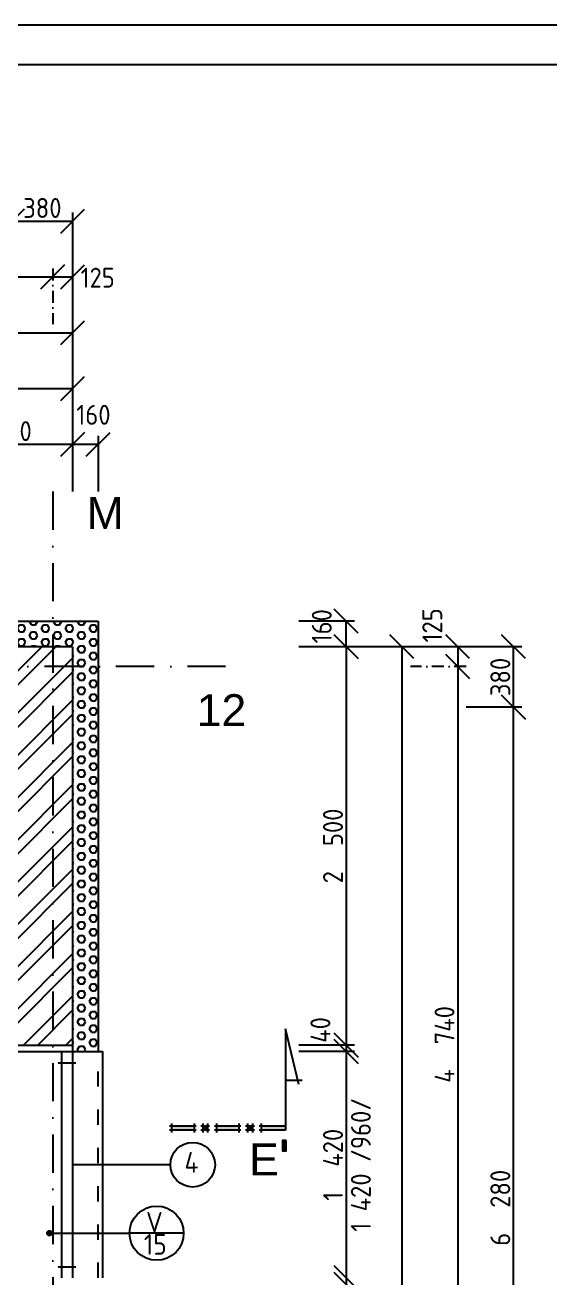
# Model space of a CAD drawing. Extents: x 4511820 to 5180432, y -1526536 to -944957.
# Drawn here: x 5155984 to 5159278, y -1114124 to -1106265 of the extents above; entities that cross this region are included whole.
import ezdxf

# ---------------------------------------------------------------- set-up
doc = ezdxf.new("R2010")
doc.units = 0
doc.header["$MEASUREMENT"] = 0
doc.linetypes.add('ACAD_ISO03W100', pattern=[30, 12, -18])
doc.linetypes.add('BODKOCIARKOVANA_3', pattern=[5.6, 3, -1.3, 0, -1.3])
doc.layers.get('0').update_dxf_attribs({"linetype": 'CONTINUOUS'})
doc.layers.get('Defpoints').update_dxf_attribs({"color": 61, "linetype": 'CONTINUOUS'})
for name, color, linetype in [('KÓTY', 4, 'CONTINUOUS'), ('MÚRY', 1, 'CONTINUOUS'), ('OKNÁ', 143, 'CONTINUOUS'), ('osi', 253, 'CONTINUOUS'), ('TENKÁ', 7, 'CONTINUOUS'), ('ŠRAFY', 82, 'CONTINUOUS')]:
    doc.layers.add(name, color=color, linetype=linetype)
doc.styles.add('styl1', font='arial.ttf')
doc.styles.add('STYLE1', font='isocp.shx')
doc.dimstyles.new('STANDARD-50', dxfattribs={"dimtxt": 125, "dimasz": 150, "dimexe": 10, "dimexo": 200, "dimgap": 20, "dimtad": 1, "dimdsep": 46, "dimlunit": 6, "dimtxsty": 'STYLE1', "dimblk1": 'OBLIQUE', "dimblk2": 'OBLIQUE', "dimsah": 1, "dimcen": 2.5, "dimse1": 1, "dimse2": 1, "dimadec": 0, "dimazin": 0, "dimtfac": 1, "dimtmove": 1, "dimatfit": 3, "dimldrblk": 'OBLIQUE', "dimfxl": 1, "dimtolj": 1, "dimtzin": 0, "dimarcsym": 0})

# ---------------------------------------------------------------- blocks, each defined once
blk = doc.blocks.new('_OBLIQUE')
at = {"color": 0, "linetype": 'ByBlock'}
blk.add_line((-0.5, -0.5), (0.5, 0.5), dxfattribs=at)
blk = doc.blocks.new('*D12458')
at = {"layer": 'Defpoints', "color": 0}
for p in [(5156282.5, -1108194.5), (5095887.5, -1110164.2), (5156282.5, -1110164.2)]:
    blk.add_point(p, dxfattribs=at)
at = {"layer": 'KÓTY', "color": 0, "lineweight": -2}
blk.add_line((5095887.5, -1108194.5), (5156282.5, -1108194.5), dxfattribs=at)
at = {"layer": 'KÓTY', "color": 0, "linetype": 'ByBlock', "lineweight": -2, "xscale": 150, "yscale": 150, "zscale": 150, "rotation": 180}
blk.add_blockref('_OBLIQUE', (5095887.5, -1108194.5), dxfattribs=at)
at = {"layer": 'KÓTY', "color": 0, "linetype": 'ByBlock', "lineweight": -2, "xscale": 150, "yscale": 150, "zscale": 150}
blk.add_blockref('_OBLIQUE', (5156282.5, -1108194.5), dxfattribs=at)
at = {"layer": 'KÓTY', "color": 0, "insert": (5126085, -1108112), "char_height": 125, "attachment_point": 5, "style": 'STYLE1'}
blk.add_mtext('\\A1;60ﾠ395', dxfattribs=at)
blk = doc.blocks.new('*D12470')
at = {"layer": 'Defpoints', "color": 0}
for p in [(5156157.5, -1107844.5), (5151417.5, -1110289.2), (5156157.5, -1110289.2)]:
    blk.add_point(p, dxfattribs=at)
at = {"layer": 'KÓTY', "color": 0, "lineweight": -2}
blk.add_line((5151417.5, -1107844.5), (5156157.5, -1107844.5), dxfattribs=at)
at = {"layer": 'KÓTY', "color": 0, "linetype": 'ByBlock', "lineweight": -2, "xscale": 150, "yscale": 150, "zscale": 150, "rotation": 180}
blk.add_blockref('_OBLIQUE', (5151417.5, -1107844.5), dxfattribs=at)
at = {"layer": 'KÓTY', "color": 0, "linetype": 'ByBlock', "lineweight": -2, "xscale": 150, "yscale": 150, "zscale": 150}
blk.add_blockref('_OBLIQUE', (5156157.5, -1107844.5), dxfattribs=at)
at = {"layer": 'KÓTY', "color": 0, "insert": (5153787.5, -1107762), "char_height": 125, "attachment_point": 5, "style": 'STYLE1'}
blk.add_mtext('\\A1;4ﾠ740', dxfattribs=at)
blk = doc.blocks.new('*D12471')
at = {"layer": 'Defpoints', "color": 0}
for p in [(5156282.5, -1107844.5), (5156157.5, -1110289.2), (5156282.5, -1110289.2)]:
    blk.add_point(p, dxfattribs=at)
at = {"layer": 'KÓTY', "color": 0, "lineweight": -2}
blk.add_line((5156157.5, -1107844.5), (5156282.5, -1107844.5), dxfattribs=at)
at = {"layer": 'KÓTY', "color": 0, "linetype": 'ByBlock', "lineweight": -2, "xscale": 150, "yscale": 150, "zscale": 150, "rotation": 180}
blk.add_blockref('_OBLIQUE', (5156157.5, -1107844.5), dxfattribs=at)
at = {"layer": 'KÓTY', "color": 0, "linetype": 'ByBlock', "lineweight": -2, "xscale": 150, "yscale": 150, "zscale": 150}
blk.add_blockref('_OBLIQUE', (5156282.5, -1107844.5), dxfattribs=at)
at = {"layer": 'KÓTY', "color": 0, "insert": (5156440, -1107849.5), "char_height": 125, "attachment_point": 5, "style": 'STYLE1'}
blk.add_mtext('\\A1;125', dxfattribs=at)
blk = doc.blocks.new('*D12505')
at = {"layer": 'Defpoints', "color": 0}
for p in [(5156282.5, -1108894.5), (5155532.5, -1110164.2), (5156282.5, -1110164.2)]:
    blk.add_point(p, dxfattribs=at)
at = {"layer": 'KÓTY', "color": 0, "lineweight": -2}
blk.add_line((5155532.5, -1108894.5), (5156282.5, -1108894.5), dxfattribs=at)
at = {"layer": 'KÓTY', "color": 0, "linetype": 'ByBlock', "lineweight": -2, "xscale": 150, "yscale": 150, "zscale": 150, "rotation": 180}
blk.add_blockref('_OBLIQUE', (5155532.5, -1108894.5), dxfattribs=at)
at = {"layer": 'KÓTY', "color": 0, "linetype": 'ByBlock', "lineweight": -2, "xscale": 150, "yscale": 150, "zscale": 150}
blk.add_blockref('_OBLIQUE', (5156282.5, -1108894.5), dxfattribs=at)
at = {"layer": 'KÓTY', "color": 0, "insert": (5155907.5, -1108812), "char_height": 125, "attachment_point": 5, "style": 'STYLE1'}
blk.add_mtext('\\A1;750', dxfattribs=at)
blk = doc.blocks.new('*D12506')
at = {"layer": 'Defpoints', "color": 0}
for p in [(5156442.5, -1108894.5), (5156282.5, -1110164.2), (5156442.5, -1110164.2)]:
    blk.add_point(p, dxfattribs=at)
at = {"layer": 'KÓTY', "color": 0, "lineweight": -2}
blk.add_line((5156282.5, -1108894.5), (5156442.5, -1108894.5), dxfattribs=at)
at = {"layer": 'KÓTY', "color": 0, "linetype": 'ByBlock', "lineweight": -2, "xscale": 150, "yscale": 150, "zscale": 150, "rotation": 180}
blk.add_blockref('_OBLIQUE', (5156282.5, -1108894.5), dxfattribs=at)
at = {"layer": 'KÓTY', "color": 0, "linetype": 'ByBlock', "lineweight": -2, "xscale": 150, "yscale": 150, "zscale": 150}
blk.add_blockref('_OBLIQUE', (5156442.5, -1108894.5), dxfattribs=at)
at = {"layer": 'KÓTY', "color": 0, "insert": (5156413.3, -1108709.5), "char_height": 125, "attachment_point": 5, "style": 'STYLE1'}
blk.add_mtext('\\A1;160', dxfattribs=at)
blk = doc.blocks.new('*D12507')
at = {"layer": 'Defpoints', "color": 0}
for p in [(5156282.5, -1108544.5), (5122812.5, -1110004.2), (5156282.5, -1110164.2)]:
    blk.add_point(p, dxfattribs=at)
at = {"layer": 'KÓTY', "color": 0, "lineweight": -2}
blk.add_line((5122812.5, -1108544.5), (5156282.5, -1108544.5), dxfattribs=at)
at = {"layer": 'KÓTY', "color": 0, "linetype": 'ByBlock', "lineweight": -2, "xscale": 150, "yscale": 150, "zscale": 150, "rotation": 180}
blk.add_blockref('_OBLIQUE', (5122812.5, -1108544.5), dxfattribs=at)
at = {"layer": 'KÓTY', "color": 0, "linetype": 'ByBlock', "lineweight": -2, "xscale": 150, "yscale": 150, "zscale": 150}
blk.add_blockref('_OBLIQUE', (5156282.5, -1108544.5), dxfattribs=at)
at = {"layer": 'KÓTY', "color": 0, "insert": (5139547.5, -1108462), "char_height": 125, "attachment_point": 5, "style": 'STYLE1'}
blk.add_mtext('\\A1;33ﾠ470', dxfattribs=at)
blk = doc.blocks.new('*D12547')
at = {"layer": 'Defpoints', "color": 0}
for p in [(5156282.5, -1110164.2), (5156282.5, -1112664.2), (5157999, -1112664.2)]:
    blk.add_point(p, dxfattribs=at)
at = {"layer": 'KÓTY', "color": 0, "lineweight": -2}
blk.add_line((5157999, -1110164.2), (5157999, -1112664.2), dxfattribs=at)
at = {"layer": 'KÓTY', "color": 0, "linetype": 'ByBlock', "lineweight": -2, "xscale": 150, "yscale": 150, "zscale": 150}
for p, rotation in [((5157999, -1110164.2), 90), ((5157999, -1112664.2), 270)]:
    blk.add_blockref('_OBLIQUE', p, dxfattribs=dict(at, rotation=rotation))
at = {"layer": 'KÓTY', "color": 0, "insert": (5157916.5, -1111414.2), "char_height": 125, "attachment_point": 5, "rotation": 90, "style": 'STYLE1'}
blk.add_mtext('\\A1;2ﾠ500', dxfattribs=at)
blk = doc.blocks.new('*D12548')
at = {"layer": 'Defpoints', "color": 0}
for p in [(5156282.5, -1110004.2), (5157999, -1110004.2), (5156282.5, -1110164.2)]:
    blk.add_point(p, dxfattribs=at)
at = {"layer": 'KÓTY', "color": 0, "lineweight": -2}
blk.add_line((5157999, -1110164.2), (5157999, -1110004.2), dxfattribs=at)
at = {"layer": 'KÓTY', "color": 0, "linetype": 'ByBlock', "lineweight": -2, "xscale": 150, "yscale": 150, "zscale": 150}
for p, rotation in [((5157999, -1110004.2), 90), ((5157999, -1110164.2), 270)]:
    blk.add_blockref('_OBLIQUE', p, dxfattribs=dict(at, rotation=rotation))
at = {"layer": 'KÓTY', "color": 0, "insert": (5157846, -1110036), "char_height": 125, "attachment_point": 5, "rotation": 90, "style": 'STYLE1'}
blk.add_mtext('\\A1;160', dxfattribs=at)
blk = doc.blocks.new('*D12549')
at = {"layer": 'Defpoints', "color": 0}
for p in [(5156282.5, -1110164.2), (5156282.5, -1136554.2), (5158349, -1136554.2)]:
    blk.add_point(p, dxfattribs=at)
at = {"layer": 'KÓTY', "color": 0, "lineweight": -2}
blk.add_line((5158349, -1110164.2), (5158349, -1136554.2), dxfattribs=at)
at = {"layer": 'KÓTY', "color": 0, "linetype": 'ByBlock', "lineweight": -2, "xscale": 150, "yscale": 150, "zscale": 150}
for p, rotation in [((5158349, -1110164.2), 90), ((5158349, -1136554.2), 270)]:
    blk.add_blockref('_OBLIQUE', p, dxfattribs=dict(at, rotation=rotation))
at = {"layer": 'KÓTY', "color": 0, "insert": (5158266.5, -1123359.2), "char_height": 125, "attachment_point": 5, "rotation": 90, "style": 'STYLE1'}
blk.add_mtext('\\A1;26ﾠ390', dxfattribs=at)
blk = doc.blocks.new('*D12550')
at = {"layer": 'Defpoints', "color": 0}
for p in [(5156282.5, -1110164.2), (5156282.5, -1110289.2), (5158699, -1110289.2)]:
    blk.add_point(p, dxfattribs=at)
at = {"layer": 'KÓTY', "color": 0, "lineweight": -2}
blk.add_line((5158699, -1110164.2), (5158699, -1110289.2), dxfattribs=at)
at = {"layer": 'KÓTY', "color": 0, "linetype": 'ByBlock', "lineweight": -2, "xscale": 150, "yscale": 150, "zscale": 150}
for p, rotation in [((5158699, -1110164.2), 90), ((5158699, -1110289.2), 270)]:
    blk.add_blockref('_OBLIQUE', p, dxfattribs=dict(at, rotation=rotation))
at = {"layer": 'KÓTY', "color": 0, "insert": (5158539.5, -1110030.5), "char_height": 125, "attachment_point": 5, "rotation": 90, "style": 'STYLE1'}
blk.add_mtext('\\A1;125', dxfattribs=at)
blk = doc.blocks.new('*D12551')
at = {"layer": 'Defpoints', "color": 0}
for p in [(5156157.5, -1110289.2), (5156157.5, -1115029.2), (5158699, -1115029.2)]:
    blk.add_point(p, dxfattribs=at)
at = {"layer": 'KÓTY', "color": 0, "lineweight": -2}
blk.add_line((5158699, -1110289.2), (5158699, -1115029.2), dxfattribs=at)
at = {"layer": 'KÓTY', "color": 0, "linetype": 'ByBlock', "lineweight": -2, "xscale": 150, "yscale": 150, "zscale": 150}
for p, rotation in [((5158699, -1110289.2), 90), ((5158699, -1115029.2), 270)]:
    blk.add_blockref('_OBLIQUE', p, dxfattribs=dict(at, rotation=rotation))
at = {"layer": 'KÓTY', "color": 0, "insert": (5158616.5, -1112659.2), "char_height": 125, "attachment_point": 5, "rotation": 90, "style": 'STYLE1'}
blk.add_mtext('\\A1;4ﾠ740', dxfattribs=at)
blk = doc.blocks.new('*D12558')
at = {"layer": 'Defpoints', "color": 0}
for p in [(5156282.5, -1112664.2), (5156282.5, -1112704.2), (5157999, -1112704.2)]:
    blk.add_point(p, dxfattribs=at)
at = {"layer": 'KÓTY', "color": 0, "lineweight": -2}
blk.add_line((5157999, -1112664.2), (5157999, -1112704.2), dxfattribs=at)
at = {"layer": 'KÓTY', "color": 0, "linetype": 'ByBlock', "lineweight": -2, "xscale": 150, "yscale": 150, "zscale": 150}
for p, rotation in [((5157999, -1112664.2), 90), ((5157999, -1112704.2), 270)]:
    blk.add_blockref('_OBLIQUE', p, dxfattribs=dict(at, rotation=rotation))
at = {"layer": 'KÓTY', "color": 0, "insert": (5157837.5, -1112568.5), "char_height": 125, "attachment_point": 5, "rotation": 90, "style": 'STYLE1'}
blk.add_mtext('\\A1;40', dxfattribs=at)
blk = doc.blocks.new('*D12559')
at = {"layer": 'Defpoints', "color": 0}
for p in [(5156282.5, -1112704.2), (5156282.5, -1114124.2), (5157999, -1114124.2)]:
    blk.add_point(p, dxfattribs=at)
at = {"layer": 'KÓTY', "color": 0, "lineweight": -2}
blk.add_line((5157999, -1112704.2), (5157999, -1114124.2), dxfattribs=at)
at = {"layer": 'KÓTY', "color": 0, "linetype": 'ByBlock', "lineweight": -2, "xscale": 150, "yscale": 150, "zscale": 150}
for p, rotation in [((5157999, -1112704.2), 90), ((5157999, -1114124.2), 270)]:
    blk.add_blockref('_OBLIQUE', p, dxfattribs=dict(at, rotation=rotation))
at = {"layer": 'KÓTY', "color": 0, "insert": (5157916.5, -1113414.2), "char_height": 125, "attachment_point": 5, "rotation": 90, "style": 'STYLE1'}
blk.add_mtext('\\A1;1ﾠ420', dxfattribs=at)
blk = doc.blocks.new('*D12560')
at = {"layer": 'Defpoints', "color": 0}
for p in [(5156282.5, -1114124.2), (5156282.5, -1114164.2), (5157999, -1114164.2)]:
    blk.add_point(p, dxfattribs=at)
at = {"layer": 'KÓTY', "color": 0, "lineweight": -2}
blk.add_line((5157999, -1114124.2), (5157999, -1114164.2), dxfattribs=at)
at = {"layer": 'KÓTY', "color": 0, "linetype": 'ByBlock', "lineweight": -2, "xscale": 150, "yscale": 150, "zscale": 150}
for p, rotation in [((5157999, -1114124.2), 90), ((5157999, -1114164.2), 270)]:
    blk.add_blockref('_OBLIQUE', p, dxfattribs=dict(at, rotation=rotation))
at = {"layer": 'KÓTY', "color": 0, "insert": (5157860.5, -1114265), "char_height": 125, "attachment_point": 5, "rotation": 90, "style": 'STYLE1'}
blk.add_mtext('\\A1;40', dxfattribs=at)
blk = doc.blocks.new('*D12561')
at = {"layer": 'Defpoints', "color": 0}
for p in [(5156282.5, -1114164.2), (5156282.5, -1118414.2), (5157999, -1118414.2)]:
    blk.add_point(p, dxfattribs=at)
at = {"layer": 'KÓTY', "color": 0, "lineweight": -2}
blk.add_line((5157999, -1114164.2), (5157999, -1118414.2), dxfattribs=at)
at = {"layer": 'KÓTY', "color": 0, "linetype": 'ByBlock', "lineweight": -2, "xscale": 150, "yscale": 150, "zscale": 150}
for p, rotation in [((5157999, -1114164.2), 90), ((5157999, -1118414.2), 270)]:
    blk.add_blockref('_OBLIQUE', p, dxfattribs=dict(at, rotation=rotation))
at = {"layer": 'KÓTY', "color": 0, "insert": (5157916.5, -1116289.2), "char_height": 125, "attachment_point": 5, "rotation": 90, "style": 'STYLE1'}
blk.add_mtext('\\A1;4ﾠ250', dxfattribs=at)
blk = doc.blocks.new('*D12603')
at = {"layer": 'Defpoints', "color": 0}
for p in [(5155902.5, -1110544.2), (5159049, -1110544.2), (5155902.5, -1116824.2)]:
    blk.add_point(p, dxfattribs=at)
at = {"layer": 'KÓTY', "color": 0, "lineweight": -2}
blk.add_line((5159049, -1116824.2), (5159049, -1110544.2), dxfattribs=at)
at = {"layer": 'KÓTY', "color": 0, "linetype": 'ByBlock', "lineweight": -2, "xscale": 150, "yscale": 150, "zscale": 150}
for p, rotation in [((5159049, -1110544.2), 90), ((5159049, -1116824.2), 270)]:
    blk.add_blockref('_OBLIQUE', p, dxfattribs=dict(at, rotation=rotation))
at = {"layer": 'KÓTY', "color": 0, "insert": (5158966.5, -1113684.2), "char_height": 125, "attachment_point": 5, "rotation": 90, "style": 'STYLE1'}
blk.add_mtext('\\A1;6ﾠ280', dxfattribs=at)
blk = doc.blocks.new('*D12604')
at = {"layer": 'Defpoints', "color": 0}
for p in [(5155907.5, -1110164.2), (5159049, -1110164.2), (5155902.5, -1110544.2)]:
    blk.add_point(p, dxfattribs=at)
at = {"layer": 'KÓTY', "color": 0, "lineweight": -2}
blk.add_line((5159049, -1110544.2), (5159049, -1110164.2), dxfattribs=at)
at = {"layer": 'KÓTY', "color": 0, "linetype": 'ByBlock', "lineweight": -2, "xscale": 150, "yscale": 150, "zscale": 150}
for p, rotation in [((5159049, -1110164.2), 90), ((5159049, -1110544.2), 270)]:
    blk.add_blockref('_OBLIQUE', p, dxfattribs=dict(at, rotation=rotation))
at = {"layer": 'KÓTY', "color": 0, "insert": (5158966.5, -1110354.2), "char_height": 125, "attachment_point": 5, "rotation": 90, "style": 'STYLE1'}
blk.add_mtext('\\A1;380', dxfattribs=at)
blk = doc.blocks.new('*D12605')
at = {"layer": 'Defpoints', "color": 0}
for p in [(5156282.5, -1107494.5), (5155902.5, -1110544.2), (5156282.5, -1110544.2)]:
    blk.add_point(p, dxfattribs=at)
at = {"layer": 'KÓTY', "color": 0, "lineweight": -2}
blk.add_line((5155902.5, -1107494.5), (5156282.5, -1107494.5), dxfattribs=at)
at = {"layer": 'KÓTY', "color": 0, "linetype": 'ByBlock', "lineweight": -2, "xscale": 150, "yscale": 150, "zscale": 150, "rotation": 180}
blk.add_blockref('_OBLIQUE', (5155902.5, -1107494.5), dxfattribs=at)
at = {"layer": 'KÓTY', "color": 0, "linetype": 'ByBlock', "lineweight": -2, "xscale": 150, "yscale": 150, "zscale": 150}
blk.add_blockref('_OBLIQUE', (5156282.5, -1107494.5), dxfattribs=at)
at = {"layer": 'KÓTY', "color": 0, "insert": (5156092.5, -1107412), "char_height": 125, "attachment_point": 5, "style": 'STYLE1'}
blk.add_mtext('\\A1;380', dxfattribs=at)

msp = doc.modelspace()

# ---------------------------------------------------------------- hatches: boundary and pattern name
at = {"layer": 'TENKÁ'}
h = msp.add_hatch(color=256, dxfattribs=at)
h.dxf.hatch_style = 1
h.paths.add_polyline_path([(5157044.625, -1113197.468), (5157044.625, -1113171.593), (5156903.5, -1113171.593), (5156903.5, -1113197.468)])
h = msp.add_hatch(color=256, dxfattribs=at)
h.dxf.hatch_style = 1
h.paths.add_polyline_path([(5157129.75, -1113197.468), (5157129.75, -1113171.593), (5157099.5, -1113171.593), (5157099.5, -1113197.468)])
h = msp.add_hatch(color=256, dxfattribs=at)
h.dxf.hatch_style = 1
h.paths.add_polyline_path([(5157184.625, -1113197.468), (5157325.75, -1113197.468), (5157325.75, -1113171.593), (5157184.625, -1113171.593)])
h = msp.add_hatch(color=256, dxfattribs=at)
h.dxf.hatch_style = 1
h.paths.add_polyline_path([(5157410.875, -1113197.468), (5157410.875, -1113171.593), (5157380.625, -1113171.593), (5157380.625, -1113197.468)])
h = msp.add_hatch(color=256, dxfattribs=at)
h.dxf.hatch_style = 1
h.paths.add_polyline_path([(5157465.75, -1113197.468), (5157619.375, -1113197.468), (5157619.375, -1113171.593), (5157465.75, -1113171.593)])
h = msp.add_hatch(color=256, dxfattribs=at)
h.dxf.hatch_style = 1
h.paths.add_polyline_path([(5157600, -1113262.343), (5157600, -1113325.968), (5157623.625, -1113325.968), (5157623.625, -1113262.343)])
h = msp.add_hatch(color=256, dxfattribs=at)
h.dxf.hatch_style = 1
h.paths.add_polyline_path([(5156151.827, -1113843.457, 2.41421356), (5156136.827, -1113858.457, 0.41421356)])
at = {"layer": 'ŠRAFY'}
h = msp.add_hatch(dxfattribs=at)
h.set_pattern_fill('HEX', color=256, scale=200)
h.paths.add_polyline_path([(5156442.5, -1112704.191), (5156442.5, -1110004.191), (5155532.5, -1110004.191), (5155532.5, -1110164.191), (5156282.5, -1110164.191), (5156282.5, -1112664.191), (5156282.5, -1112704.191)])
h = msp.add_hatch(dxfattribs=at)
h.set_pattern_fill('ANSI32', color=256, scale=500)
h.set_pattern_definition([(45, (584112, 91563.12), (-132.5825215, 132.5825215), []), (45, (584200.39, 91563.12), (-132.5825215, 132.5825215), [])])
h.paths.add_polyline_path([(5155532.5, -1110544.191), (5155902.5, -1110544.191), (5155902.5, -1112664.191), (5156282.5, -1112664.191), (5156282.5, -1110164.191), (5155532.5, -1110164.191)])

# ---------------------------------------------------------------- linework, layer by layer
at = {"layer": 'KÓTY', "ltscale": 25}
for p, q in [((5156282.5, -1107441.097), (5156282.5, -1107791.097)), ((5156282.5, -1107791.097), (5156282.5, -1108141.097)), ((5156282.5, -1108141.097), (5156282.5, -1108491.097)), ((5156282.5, -1108491.097), (5156282.5, -1108841.097)), ((5158402.403, -1110164.191), (5158052.403, -1110164.191)), ((5158752.403, -1110164.191), (5158402.403, -1110164.191)), ((5159102.403, -1110164.191), (5158752.403, -1110164.191)), ((5159102.403, -1110544.191), (5158752.403, -1110544.191))]:
    msp.add_line(p, q, dxfattribs=at)
at = {"layer": 'KÓTY', "linetype": 'BODKOCIARKOVANA_3', "ltscale": 25}
for p, q in [((5156157.5, -1107791.097), (5156157.5, -1108141.097)), ((5158752.403, -1110289.191), (5158402.403, -1110289.191))]:
    msp.add_line(p, q, dxfattribs=at)
at = {"layer": 'KÓTY', "ltscale": 0.25}
for p, q in [((5156282.5, -1108841.097), (5156282.5, -1109191.097)), ((5156442.5, -1108841.097), (5156442.5, -1109191.097)), ((5158052.403, -1110004.191), (5157702.403, -1110004.191)), ((5158052.403, -1110164.191), (5157702.403, -1110164.191)), ((5158052.403, -1112664.191), (5157702.403, -1112664.191)), ((5158052.403, -1112704.191), (5157702.403, -1112704.191))]:
    msp.add_line(p, q, dxfattribs=at)
at = {"layer": 'MÚRY'}
for p, q in [((5155532.5, -1110004.191), (5156442.5, -1110004.191)), ((5156442.5, -1110004.191), (5156442.5, -1112704.191)), ((5155902.5, -1112704.191), (5156442.5, -1112704.191))]:
    msp.add_line(p, q, dxfattribs=at)
at = {"layer": 'OKNÁ', "ltscale": 0.25}
for p, q in [((5156212.5, -1112704.191), (5156212.5, -1114124.191)), ((5156282.5, -1112704.191), (5156282.5, -1114124.191)), ((5156192.5, -1112774.191), (5156302.5, -1112774.191)), ((5156192.5, -1112774.191), (5156302.5, -1112774.191)), ((5156896.354, -1113414.191), (5156282.5, -1113414.191)), ((5156192.5, -1114054.191), (5156302.5, -1114054.191)), ((5156192.5, -1114054.191), (5156302.5, -1114054.191))]:
    msp.add_line(p, q, dxfattribs=at)
msp.add_circle((5157036.354, -1113414.191), 140, dxfattribs=at)
at = {"layer": 'osi', "linetype": 'BODKOCIARKOVANA_3', "ltscale": 80}
for p, q in [((5156157.5, -1109191.097), (5156157.5, -1141119)), ((5157242.5, -1110289.191), (5093572.5, -1110289.191))]:
    msp.add_line(p, q, dxfattribs=at)
at = {"layer": 'TENKÁ', "color": 7}
for p, q in [((5180432, -1106264.537), (5091141, -1106264.537)), ((5180182, -1106514.537), (5091391, -1106514.537))]:
    msp.add_line(p, q, dxfattribs=at)
at = {"layer": 'TENKÁ'}
for p, q in [((5156282.5, -1110164.191), (5155532.5, -1110164.191)), ((5156282.5, -1110164.191), (5156282.5, -1112704.191)), ((5157619.375, -1112562.468), (5157619.375, -1113197.468)), ((5157702.5, -1112911.093), (5157619.375, -1112562.468)), ((5155902.5, -1112664.191), (5156282.5, -1112664.191)), ((5157619.375, -1112882.5), (5157722.625, -1112882.5)), ((5156903.5, -1113155.343), (5156903.5, -1113212.343)), ((5157044.625, -1113155.343), (5157044.625, -1113212.343)), ((5157099.5, -1113155.343), (5157099.5, -1113212.343)), ((5157129.75, -1113155.343), (5157129.75, -1113212.343)), ((5157184.625, -1113155.343), (5157184.625, -1113212.343)), ((5157325.75, -1113155.343), (5157325.75, -1113212.343)), ((5157380.625, -1113155.343), (5157380.625, -1113212.343)), ((5157410.875, -1113155.343), (5157410.875, -1113212.343)), ((5157465.75, -1113155.343), (5157465.75, -1113212.343)), ((5157057.125, -1113171.593), (5156891, -1113171.593)), ((5157057.125, -1113197.468), (5156891, -1113197.468)), ((5157142.25, -1113171.593), (5157087, -1113171.593)), ((5157142.25, -1113197.468), (5157087, -1113197.468)), ((5157338.25, -1113171.593), (5157172.125, -1113171.593)), ((5157338.25, -1113197.468), (5157172.125, -1113197.468)), ((5157423.375, -1113171.593), (5157368.125, -1113171.593)), ((5157423.375, -1113197.468), (5157368.125, -1113197.468)), ((5157619.375, -1113171.593), (5157453.25, -1113171.593)), ((5157619.375, -1113197.468), (5157453.25, -1113197.468))]:
    msp.add_line(p, q, dxfattribs=at)
at = {"layer": 'TENKÁ', "linetype": 'ACAD_ISO03W100', "ltscale": 8}
msp.add_line((5156442.5, -1114124.191), (5156442.5, -1112704.191), dxfattribs=at)
at = {"layer": 'TENKÁ', "ltscale": 0.25}
for p, q in [((5156442.5, -1112704.191), (5156472.5, -1112704.191)), ((5156472.5, -1114124.191), (5156472.5, -1112704.191)), ((5156136.827, -1113843.457), (5156639.229, -1113843.457)), ((5156979.229, -1113843.457), (5156639.229, -1113843.457))]:
    msp.add_line(p, q, dxfattribs=at)
at = {"layer": 'TENKÁ'}
msp.add_lwpolyline([(5157623.625, -1113262.343), (5157600, -1113262.343), (5157600, -1113325.968), (5157623.625, -1113325.968)], close=True, dxfattribs=at)
at = {"layer": 'TENKÁ', "ltscale": 0.25}
msp.add_circle((5156809.229, -1113843.457), 170, dxfattribs=at)
at = {"layer": 'TENKÁ'}
msp.add_circle((5156136.827, -1113843.457), 15, dxfattribs=at)

# ---------------------------------------------------------------- texts
at = {"layer": 'KÓTY', "insert": (5158091.457, -1113414.191), "char_height": 125, "attachment_point": 5, "rotation": 90, "style": 'STYLE1'}
msp.add_mtext('\\A1;1 420 /960/', dxfattribs=at)
at = {"layer": 'TENKÁ', "ltscale": 0.25, "style": 'styl1'}
for s, p in [('M', (5156370.054, -1109425.597)), ('12', (5157061.554, -1110662.461)), ('E', (5157390.139, -1113480.785))]:
    msp.add_text(s, height=200, dxfattribs=at).set_placement(p)
at = {"layer": 'TENKÁ', "style": 'STYLE1'}
for s, p in [('4', (5156984.323, -1113464.191)), ('V', (5156743.199, -1113839.957)), ('15', (5156729.699, -1113978.594))]:
    msp.add_text(s, height=130, dxfattribs=at).set_placement(p)

# ---------------------------------------------------------------- dimensions: what is measured, and where the dimension line sits
at = {"layer": 'KÓTY'}
for base, p1, p2, picture, middle in [((5156282.5, -1107494.5), (5155902.5, -1110544.191), (5156282.5, -1110544.191), '*D12605', (5156092.5, -1107412)), ((5156157.5, -1107844.5), (5151417.5, -1110289.191), (5156157.5, -1110289.191), '*D12470', (5153787.5, -1107761.957)), ((5156282.5, -1108194.5), (5095887.5, -1110164.191), (5156282.5, -1110164.191), '*D12458', (5126085, -1108111.957)), ((5156282.5, -1108544.5), (5122812.5, -1110004.191), (5156282.5, -1110164.191), '*D12507', (5139547.5, -1108461.957)), ((5156442.5, -1108894.5), (5156282.5, -1110164.191), (5156442.5, -1110164.191), '*D12506', (5156413.25, -1108709.5)), ((5156282.5, -1108894.5), (5155532.5, -1110164.191), (5156282.5, -1110164.191), '*D12505', (5155907.5, -1108812))]:
    dim = msp.add_linear_dim(base=base, p1=p1, p2=p2, dimstyle='STANDARD-50', dxfattribs=at)
    dim.commit()
    dim.dimension.update_dxf_attribs({"geometry": picture, "text_midpoint": middle})
dim = msp.add_linear_dim(base=(5156282.5, -1107844.5), p1=(5156157.5, -1110289.191), p2=(5156282.5, -1110289.191), dimstyle='STANDARD-50', dxfattribs=at)
dim.commit()
dim.dimension.update_dxf_attribs({"geometry": '*D12471', "text_midpoint": (5156440, -1107932), "dimtype": 160})
for base, p1, p2, picture, middle in [((5158699, -1110289.191), (5156282.5, -1110164.191), (5156282.5, -1110289.191), '*D12550', (5158622, -1110030.5)), ((5157999, -1110004.191), (5156282.5, -1110164.191), (5156282.5, -1110004.191), '*D12548', (5157928.5, -1110036)), ((5157999, -1112704.191), (5156282.5, -1112664.191), (5156282.5, -1112704.191), '*D12558', (5157920, -1112568.5)), ((5157999, -1114164.191), (5156282.5, -1114124.191), (5156282.5, -1114164.191), '*D12560', (5157943, -1114265))]:
    dim = msp.add_linear_dim(base=base, p1=p1, p2=p2, angle=90, dimstyle='STANDARD-50', dxfattribs=at)
    dim.commit()
    dim.dimension.update_dxf_attribs({"geometry": picture, "text_midpoint": middle, "dimtype": 160})
for base, p1, p2, picture, middle in [((5159049, -1110164.191), (5155902.5, -1110544.191), (5155907.5, -1110164.191), '*D12604', (5158966.5, -1110354.191)), ((5158349, -1136554.191), (5156282.5, -1110164.191), (5156282.5, -1136554.191), '*D12549', (5158266.457, -1123359.191)), ((5158699, -1115029.191), (5156157.5, -1110289.191), (5156157.5, -1115029.191), '*D12551', (5158616.457, -1112659.191)), ((5159049, -1110544.191), (5155902.5, -1116824.191), (5155902.5, -1110544.191), '*D12603', (5158966.457, -1113684.191)), ((5157999, -1114124.191), (5156282.5, -1112704.191), (5156282.5, -1114124.191), '*D12559', (5157916.457, -1113414.191)), ((5157999, -1118414.191), (5156282.5, -1114164.191), (5156282.5, -1118414.191), '*D12561', (5157916.457, -1116289.191))]:
    dim = msp.add_linear_dim(base=base, p1=p1, p2=p2, angle=90, dimstyle='STANDARD-50', dxfattribs=at)
    dim.commit()
    dim.dimension.update_dxf_attribs({"geometry": picture, "text_midpoint": middle})
dim = msp.add_linear_dim(base=(5157999, -1112664.191), p1=(5156282.5, -1110164.191), p2=(5156282.5, -1112664.191), angle=90, dimstyle='STANDARD-50', override={"dimtxsty": 'STYLE1', "dimldrblk": 'OBLIQUE'}, dxfattribs=at)
dim.commit()
dim.dimension.update_dxf_attribs({"geometry": '*D12547', "text_midpoint": (5157916.457, -1111414.191)})

doc.saveas('drawing.dxf')
